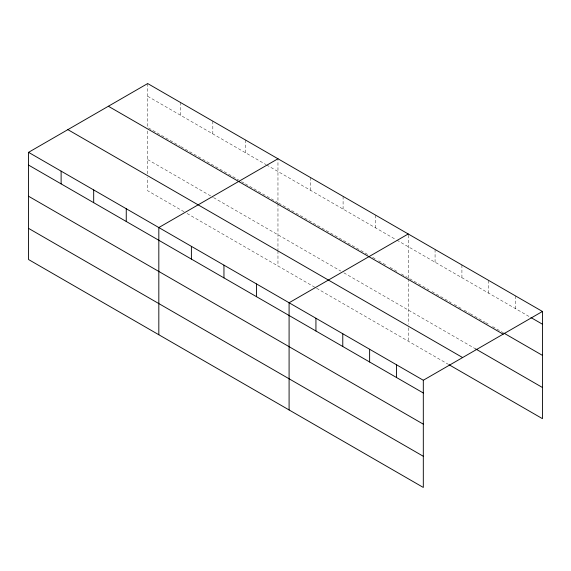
<?xml version="1.0" encoding="UTF-8"?>
<svg xmlns="http://www.w3.org/2000/svg" width="571" height="571" viewBox="0 0 571 571"><rect width="100%" height="100%" fill="white"/><g stroke="black" fill="none" stroke-linecap="round" stroke-linejoin="round"><path stroke-width="0.43" stroke-dasharray="2.85 2.14" d="M147.689 83.552L147.689 127.461L180.258 146.269M408.229 277.884L408.229 233.974M147.689 96.292L265.843 164.505M266.6 164.948L396.11 239.72M396.874 240.155L530.181 317.119M181.014 146.704L238.578 179.936M241.604 181.685L244.638 183.434M245.394 183.869L277.963 202.676L277.963 158.767M278.719 203.112L368.088 254.709M372.635 257.335L375.661 259.084M378.694 260.833L387.024 265.643M390.057 267.392L396.874 271.325M401.413 273.952L407.473 277.449M409.764 278.769L428.942 289.84M432.004 291.61L451.183 302.68M454.252 304.457L461.154 308.44M464.223 310.21L469.59 313.308M470.354 313.75L484.929 322.165M485.693 322.608L488.762 324.378M492.595 326.598L503.337 332.793M147.689 159.58L212.826 197.181M213.583 197.623L340.823 271.082M343.856 272.831L475.722 348.967M184.04 211.741L147.689 190.75L147.689 177.388M187.074 213.49L315.827 287.827M316.584 288.262L448.114 364.198M515.606 295.971L515.606 308.711M488.762 280.468L488.762 293.209M461.918 264.973L461.918 277.713M435.073 249.477L435.073 262.21M408.229 278.776L408.229 324.249M408.229 327.811L408.229 341.173M375.661 215.174L375.661 227.915M343.092 196.374L343.092 209.107M310.531 177.567L310.531 190.307M277.963 203.569L277.963 249.927M277.963 250.819L277.963 265.958M245.394 139.959L245.394 152.7M212.826 121.159L212.826 133.899M180.258 102.359L180.258 115.092M147.689 131.03L147.689 173.827"/><path stroke-width="0.86" d="M423.311 424.16L423.311 380.25L28.55 152.336L28.55 259.534L423.311 487.448L423.311 424.16L28.55 196.246M448.877 364.641L542.45 418.664L542.45 311.466L147.689 83.552L28.55 152.336M277.963 158.767L158.824 227.551L158.824 334.742M408.229 233.974L289.09 302.758L289.09 409.957M423.311 380.25L542.45 311.466M530.944 317.562L542.45 324.207M504.1 333.236L542.45 355.376M108.376 106.256L503.137 334.163M475.722 348.967L542.45 387.495M67.863 129.638L462.624 357.553M28.55 165.076L423.311 392.991M28.55 228.364L423.311 456.279M396.467 364.755L396.467 377.495M369.623 349.252L369.623 361.993M342.778 333.757L342.778 346.497M315.934 318.261L315.934 330.994M256.522 283.958L256.522 296.699M223.953 265.158L223.953 277.891M191.392 246.351L191.392 259.091M126.255 208.743L126.255 221.484M93.687 189.943L93.687 202.684M61.118 171.143L61.118 183.876"/></g></svg>
